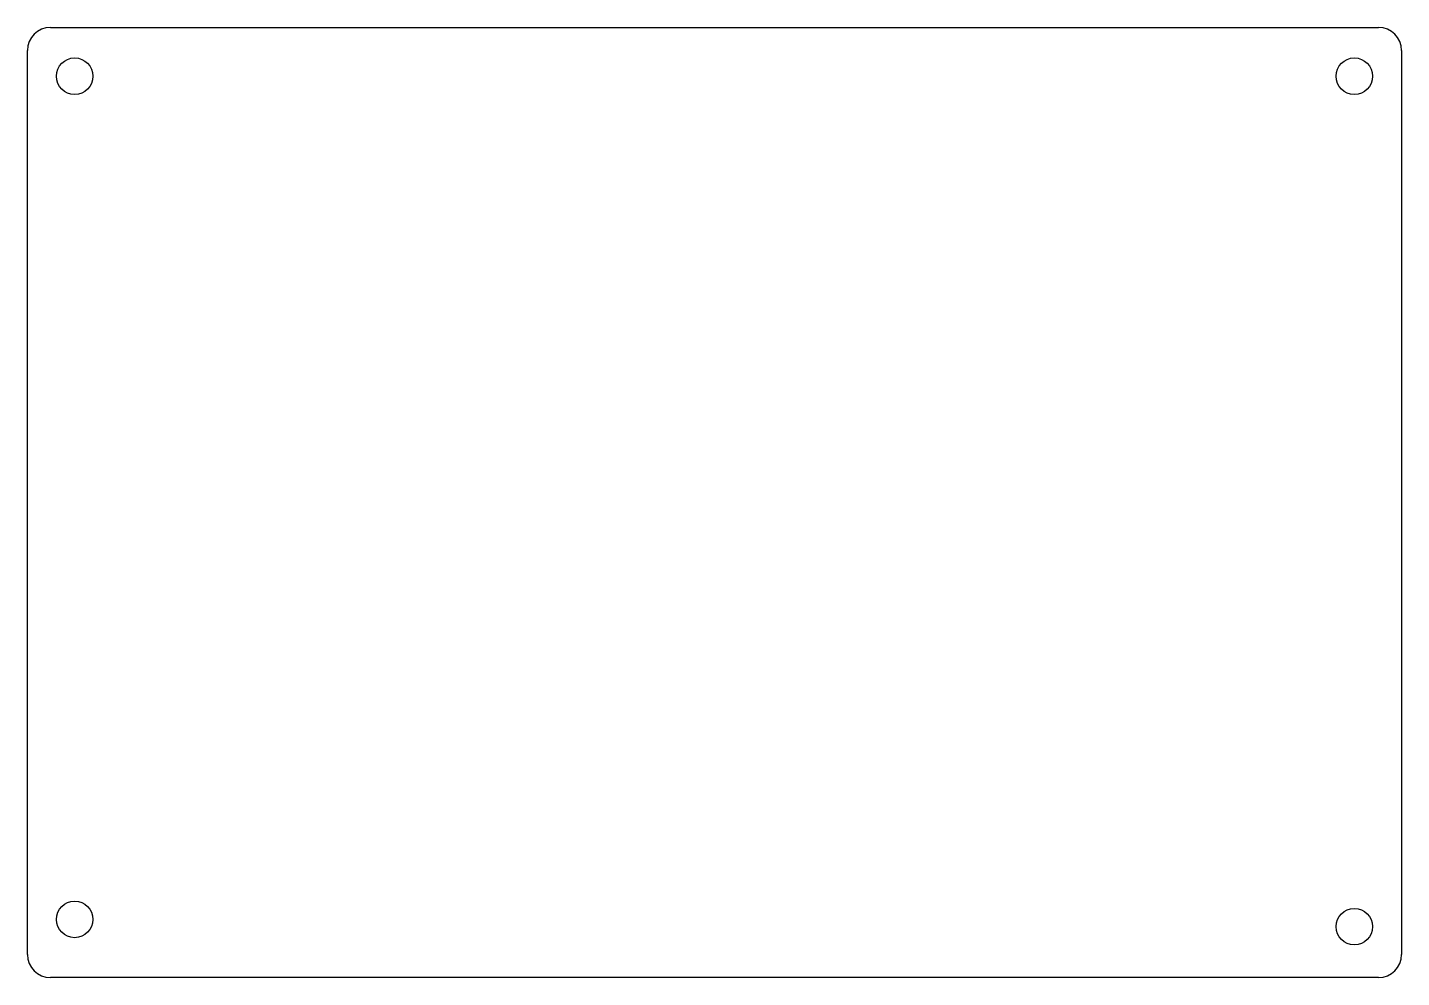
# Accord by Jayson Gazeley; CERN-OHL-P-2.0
# Model space of a CAD drawing. Header units: millimetres. Extents: x 0 to 120, y 0 to 83.
import ezdxf

# ---------------------------------------------------------------- set-up
doc = ezdxf.new("R2010")
doc.units = ezdxf.units.MM

msp = doc.modelspace()

# ---------------------------------------------------------------- linework, layer by layer
at = {"layer": 'BOARD_OUTLINE'}
for p, q in [((2, 83), (118, 83)), ((0, 2), (0, 81)), ((120, 81), (120, 2)), ((118, 0), (2, 0))]:
    msp.add_line(p, q, dxfattribs=at)
for centre, start, end in [((2, 81), 90, 180), ((118, 81), 0, 90), ((2, 2), 180, 270), ((118, 2), 270, 0)]:
    msp.add_arc(centre, 2, start, end, dxfattribs=at)
at = {"layer": 'MOUNTING_HOLES'}
for centre in [(4.12, 78.74), (115.88, 78.74), (4.12, 5.08), (115.88, 4.445)]:
    msp.add_circle(centre, 1.6, dxfattribs=at)

doc.saveas('drawing.dxf')
